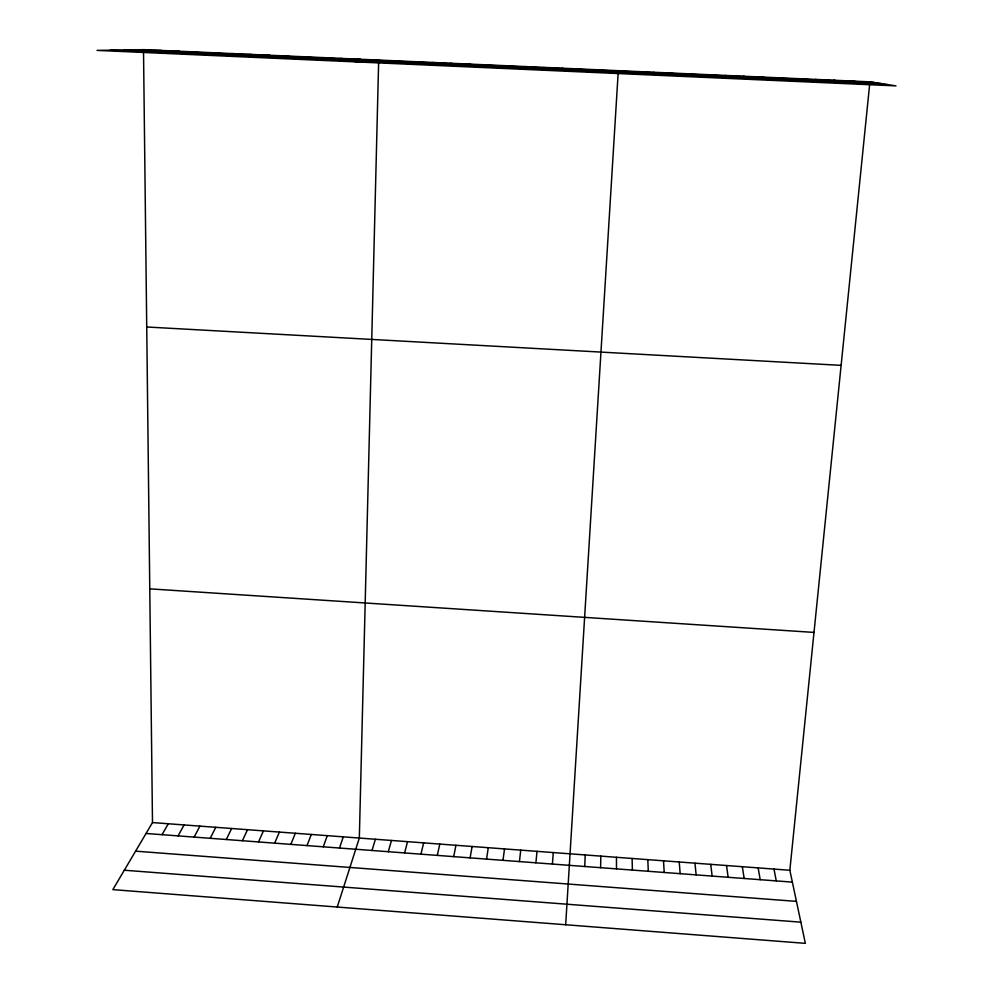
<?xml version="1.0" encoding="UTF-8"?>
<svg xmlns="http://www.w3.org/2000/svg" width="993" height="993" viewBox="0 0 993 993"><rect width="100%" height="100%" fill="white"/><g stroke="black" fill="none" stroke-linecap="round" stroke-linejoin="round"><path stroke-width="1.49" d="M600.616 867.683L600.815 856.127M584.765 866.492L585.187 854.948M565.675 924.756L618.304 70.689L618.726 73.569M552.418 864.059L553.275 852.565M535.91 862.818L537.002 851.349M143.538 52.666L152.488 822.576L112.842 889.629L805.348 943.35L789.845 870.265L869.918 81.836L895.984 85.882L97.016 50.395L143.501 49.65L869.918 81.836M519.426 861.576L520.742 850.132M502.967 860.335L504.518 848.916M486.52 859.094L488.295 847.699M470.099 857.865L472.109 846.495M453.702 856.624L455.936 845.279M437.317 855.395L439.787 844.075M420.97 854.166L423.651 842.871M404.623 852.937L407.54 841.667M388.313 851.709L391.453 840.463M372.015 850.48L375.379 839.259M337.248 907.031L359.329 838.055L378.693 60.064L355.209 61.864M339.494 848.034L343.293 836.851M323.259 846.806L327.28 835.659M307.048 845.589L311.293 834.468M290.85 844.373L295.331 833.264M274.676 843.156L279.381 832.072M258.528 841.94L263.443 830.88M242.404 840.723L247.53 829.689M226.292 839.507L231.642 828.497M210.206 838.303L215.779 827.318M194.131 837.087L199.928 826.126M178.082 835.883L184.09 824.947M162.058 834.679L168.276 823.768M561.777 68.641L562.609 68.219M542.972 67.809L544.102 67.4M524.192 66.978L525.62 66.581M505.437 66.146L507.162 65.761M486.707 65.315L488.73 64.942M468.013 64.483L470.322 64.123M449.332 63.651L451.939 63.316M430.689 62.832L433.593 62.497M412.07 62L415.273 61.69M393.489 61.181L396.964 60.883M356.388 59.53L360.447 59.257M337.868 58.711L342.225 58.45M319.386 57.892L324.028 57.644M300.929 57.085L305.856 56.837M282.508 56.266L287.722 56.042M264.101 55.447L269.599 55.236M245.73 54.627L251.514 54.429M227.372 53.821L233.442 53.634M209.051 53.001L215.407 52.84M190.755 52.195L197.384 52.033M172.484 51.388L179.398 51.239M154.238 50.581L161.437 50.444M136.029 49.774L874.101 82.481M123.815 49.973L880.94 83.549M110.571 50.184L888.363 84.703M146.728 326.995L841.121 365.362M149.769 588.849L813.999 632.417M152.488 822.576L789.845 870.265M146.045 833.475L792.352 882.119M135.582 851.162L796.448 901.383M124.311 870.228L800.855 922.174M851.783 81.029L855.668 81.662M833.673 80.222L837.26 80.843M815.588 79.428L818.877 80.036M797.528 78.621L800.519 79.217M779.493 77.826L782.186 78.41M761.482 77.032L763.89 77.591M743.496 76.225L745.606 76.784M725.548 75.431L727.348 75.977M707.612 74.636L709.126 75.17M689.701 73.842L690.929 74.363M671.814 73.06L672.745 73.556M653.953 72.266L654.598 72.75M773.981 869.074L776.265 880.903M758.143 867.894L760.204 879.699M742.33 866.703L744.154 878.482M726.528 865.524L728.13 877.278M710.74 864.344L712.118 876.074M694.976 863.165L696.13 874.87M679.237 861.986L680.168 873.666M663.51 860.807L664.218 872.475M647.808 859.64L648.292 871.271M632.119 858.461L632.38 870.067M616.454 857.294L616.492 868.875"/></g></svg>
